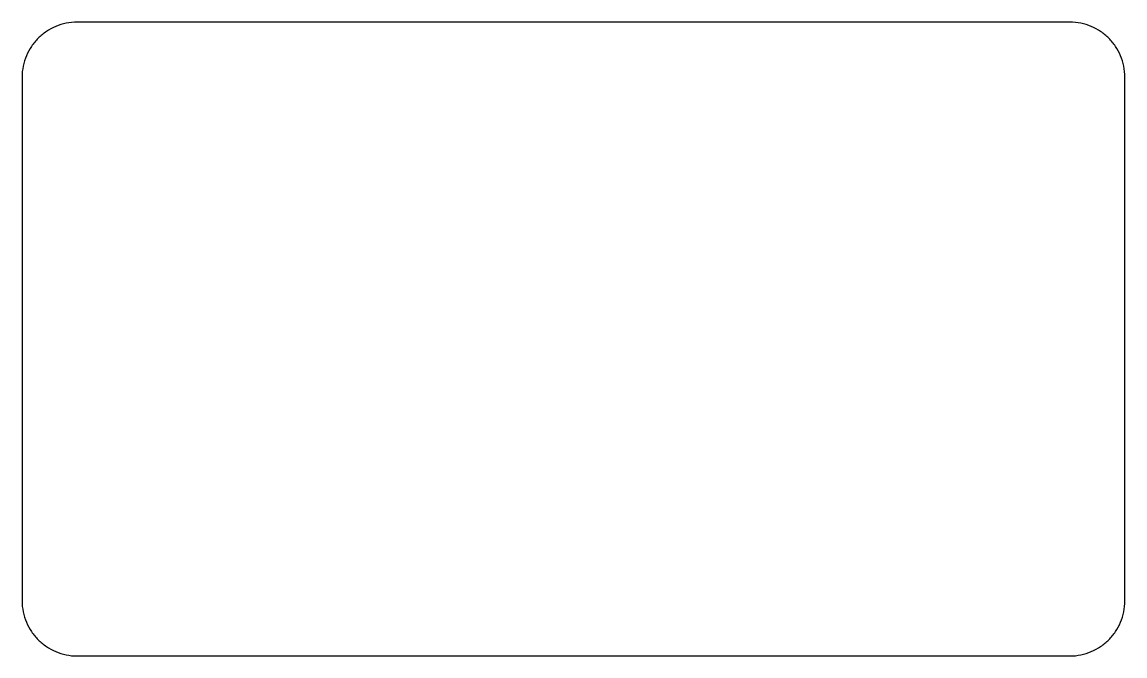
# Model space of a CAD drawing. Extents: x 128.5 to 168.5, y -116.3 to -93.3.
import ezdxf

# ---------------------------------------------------------------- set-up
doc = ezdxf.new("R2010")
doc.units = 0
doc.layers.add('LIVELLO_1', color=7, linetype='CONTINUOUS')

msp = doc.modelspace()

# ---------------------------------------------------------------- linework, layer by layer
at = {"layer": 'LIVELLO_1', "color": 250}
msp.add_open_spline([(168.451, -114.28), (168.451, -114.417), (168.437, -114.552), (168.411, -114.681), (168.384, -114.811), (168.344, -114.937), (168.294, -115.056), (168.243, -115.176), (168.181, -115.289), (168.109, -115.396), (168.037, -115.502), (167.955, -115.602), (167.864, -115.692), (167.773, -115.783), (167.674, -115.865), (167.568, -115.937), (167.461, -116.009), (167.347, -116.071), (167.228, -116.122), (167.108, -116.173), (166.983, -116.212), (166.853, -116.239), (166.723, -116.266), (166.589, -116.28), (166.451, -116.28), (166.451, -116.28), (161.951, -116.28), (161.951, -116.28), (161.951, -116.28), (157.451, -116.28), (157.451, -116.28), (157.451, -116.28), (152.951, -116.28), (152.951, -116.28), (152.951, -116.28), (148.451, -116.28), (148.451, -116.28), (148.451, -116.28), (143.951, -116.28), (143.951, -116.28), (143.951, -116.28), (139.451, -116.28), (139.451, -116.28), (139.451, -116.28), (134.951, -116.28), (134.951, -116.28), (134.951, -116.28), (130.451, -116.28), (130.451, -116.28), (130.314, -116.28), (130.18, -116.266), (130.05, -116.239), (129.92, -116.212), (129.794, -116.173), (129.675, -116.122), (129.555, -116.071), (129.442, -116.009), (129.335, -115.937), (129.229, -115.865), (129.13, -115.783), (129.039, -115.692), (128.948, -115.602), (128.866, -115.502), (128.794, -115.396), (128.722, -115.289), (128.66, -115.176), (128.609, -115.056), (128.558, -114.937), (128.519, -114.811), (128.492, -114.681), (128.465, -114.552), (128.451, -114.417), (128.451, -114.28), (128.451, -114.28), (128.451, -111.905), (128.451, -111.905), (128.451, -111.905), (128.451, -109.53), (128.451, -109.53), (128.451, -109.53), (128.451, -107.155), (128.451, -107.155), (128.451, -107.155), (128.451, -104.78), (128.451, -104.78), (128.451, -104.78), (128.451, -102.405), (128.451, -102.405), (128.451, -102.405), (128.451, -100.03), (128.451, -100.03), (128.451, -100.03), (128.451, -97.655), (128.451, -97.655), (128.451, -97.655), (128.451, -95.28), (128.451, -95.28), (128.451, -95.142), (128.465, -95.008), (128.492, -94.878), (128.519, -94.748), (128.558, -94.623), (128.609, -94.503), (128.66, -94.384), (128.722, -94.27), (128.794, -94.163), (128.866, -94.057), (128.948, -93.958), (129.039, -93.867), (129.13, -93.777), (129.229, -93.695), (129.335, -93.622), (129.442, -93.55), (129.555, -93.488), (129.675, -93.437), (129.794, -93.387), (129.92, -93.347), (130.05, -93.32), (130.18, -93.294), (130.314, -93.28), (130.451, -93.28), (130.451, -93.28), (134.951, -93.28), (134.951, -93.28), (134.951, -93.28), (139.451, -93.28), (139.451, -93.28), (139.451, -93.28), (143.951, -93.28), (143.951, -93.28), (143.951, -93.28), (148.451, -93.28), (148.451, -93.28), (148.451, -93.28), (152.951, -93.28), (152.951, -93.28), (152.951, -93.28), (157.451, -93.28), (157.451, -93.28), (157.451, -93.28), (161.951, -93.28), (161.951, -93.28), (161.951, -93.28), (166.451, -93.28), (166.451, -93.28), (166.589, -93.28), (166.723, -93.294), (166.853, -93.32), (166.983, -93.347), (167.108, -93.387), (167.228, -93.437), (167.347, -93.488), (167.461, -93.55), (167.568, -93.622), (167.674, -93.695), (167.773, -93.777), (167.864, -93.867), (167.955, -93.958), (168.037, -94.057), (168.109, -94.163), (168.181, -94.27), (168.243, -94.384), (168.294, -94.503), (168.344, -94.623), (168.384, -94.748), (168.411, -94.878), (168.437, -95.008), (168.451, -95.142), (168.451, -95.28), (168.451, -95.28), (168.451, -97.655), (168.451, -97.655), (168.451, -97.655), (168.451, -100.03), (168.451, -100.03), (168.451, -100.03), (168.451, -102.405), (168.451, -102.405), (168.451, -102.405), (168.451, -104.78), (168.451, -104.78), (168.451, -104.78), (168.451, -107.155), (168.451, -107.155), (168.451, -107.155), (168.451, -109.53), (168.451, -109.53), (168.451, -109.53), (168.451, -111.905), (168.451, -111.905), (168.451, -111.905), (168.451, -114.28), (168.451, -114.28)], degree=3, knots=[0, 0, 0, 0, 1, 1, 1, 2, 2, 2, 3, 3, 3, 4, 4, 4, 5, 5, 5, 6, 6, 6, 7, 7, 7, 8, 8, 8, 9, 9, 9, 10, 10, 10, 11, 11, 11, 12, 12, 12, 13, 13, 13, 14, 14, 14, 15, 15, 15, 16, 16, 16, 17, 17, 17, 18, 18, 18, 19, 19, 19, 20, 20, 20, 21, 21, 21, 22, 22, 22, 23, 23, 23, 24, 24, 24, 25, 25, 25, 26, 26, 26, 27, 27, 27, 28, 28, 28, 29, 29, 29, 30, 30, 30, 31, 31, 31, 32, 32, 32, 33, 33, 33, 34, 34, 34, 35, 35, 35, 36, 36, 36, 37, 37, 37, 38, 38, 38, 39, 39, 39, 40, 40, 40, 41, 41, 41, 42, 42, 42, 43, 43, 43, 44, 44, 44, 45, 45, 45, 46, 46, 46, 47, 47, 47, 48, 48, 48, 49, 49, 49, 50, 50, 50, 51, 51, 51, 52, 52, 52, 53, 53, 53, 54, 54, 54, 55, 55, 55, 56, 56, 56, 57, 57, 57, 58, 58, 58, 59, 59, 59, 60, 60, 60, 61, 61, 61, 62, 62, 62, 63, 63, 63, 64, 64, 64, 64], dxfattribs=at)

doc.saveas('drawing.dxf')
